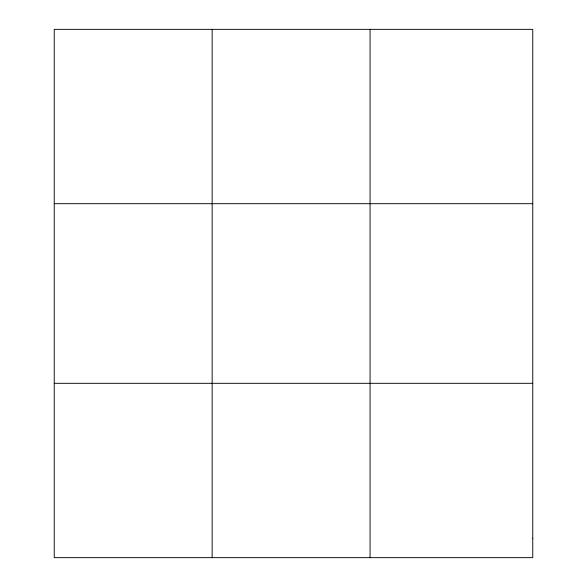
<?xml version="1.0" encoding="UTF-8"?>
<svg xmlns="http://www.w3.org/2000/svg" width="587" height="587" viewBox="0 0 587 587"><rect width="100%" height="100%" fill="white"/><g stroke="black" fill="none" stroke-linecap="round" stroke-linejoin="round"><path stroke-width="0.88" d="M212.149 557.65L212.149 29.35M370.067 557.65L370.067 29.35M54.239 203.689L532.761 203.689M54.239 383.311L532.761 383.311M532.761 538.279L532.761 557.65L54.239 557.65L54.239 29.35L532.761 29.35L532.761 538.279"/></g></svg>
